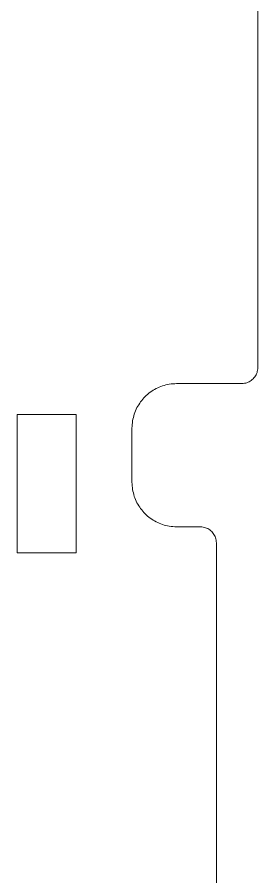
# Model space of a CAD drawing. Header units: millimetres. Extents: x 1863 to 2194, y 977 to 1295.
# Drawn here: x 2064.47 to 2072.02, y 1189.75 to 1216.73 of the extents above; entities that cross this region are included whole.
import ezdxf

# ---------------------------------------------------------------- set-up
doc = ezdxf.new("R2010")
doc.units = ezdxf.units.MM
doc.layers.add('2', color=7, linetype='Continuous', true_color=0xffffff)

msp = doc.modelspace()

# ---------------------------------------------------------------- linework, layer by layer
at = {"layer": '2', "color": 35, "linetype": 'Continuous', "lineweight": 18}
for points, degree in [([(2072.018, 1205.735), (2072.018, 1229.564)], 1), ([(2072.012, 1205.654), (2072.014, 1205.681), (2072.016, 1205.708), (2072.018, 1205.735)], 3), ([(2071.872, 1205.381), (2071.888, 1205.401), (2071.905, 1205.42), (2071.922, 1205.44)], 3), ([(2071.922, 1205.44), (2071.935, 1205.462), (2071.949, 1205.483), (2071.962, 1205.505)], 3), ([(2071.962, 1205.505), (2071.973, 1205.529), (2071.983, 1205.553), (2071.993, 1205.577)], 3), ([(2071.993, 1205.577), (2071.999, 1205.603), (2072.005, 1205.628), (2072.012, 1205.654)], 3), ([(2068.825, 1205.079), (2068.892, 1205.107), (2068.959, 1205.135), (2069.026, 1205.164)], 3), ([(2069.026, 1205.164), (2069.097, 1205.181), (2069.169, 1205.199), (2069.241, 1205.217)], 3), ([(2069.241, 1205.217), (2069.317, 1205.223), (2069.392, 1205.229), (2069.468, 1205.235)], 3), ([(2069.468, 1205.235), (2071.518, 1205.235)], 1), ([(2071.518, 1205.235), (2071.545, 1205.237), (2071.572, 1205.239), (2071.599, 1205.242)], 3), ([(2071.599, 1205.242), (2071.625, 1205.248), (2071.65, 1205.254), (2071.676, 1205.261)], 3), ([(2071.676, 1205.261), (2071.7, 1205.271), (2071.724, 1205.281), (2071.748, 1205.291)], 3), ([(2071.748, 1205.291), (2071.77, 1205.304), (2071.792, 1205.318), (2071.813, 1205.332)], 3), ([(2071.813, 1205.332), (2071.833, 1205.348), (2071.852, 1205.365), (2071.872, 1205.381)], 3), ([(2068.478, 1204.825), (2068.533, 1204.872), (2068.587, 1204.918), (2068.641, 1204.965)], 3), ([(2068.641, 1204.965), (2068.703, 1205.003), (2068.764, 1205.041), (2068.825, 1205.079)], 3), ([(2068.225, 1204.478), (2068.263, 1204.54), (2068.301, 1204.601), (2068.338, 1204.662)], 3), ([(2068.338, 1204.662), (2068.385, 1204.716), (2068.432, 1204.771), (2068.478, 1204.825)], 3), ([(2068.14, 1204.278), (2068.168, 1204.345), (2068.196, 1204.412), (2068.225, 1204.478)], 3), ([(2064.466, 1204.265), (2064.466, 1199.915)], 1), ([(2066.315, 1204.265), (2064.466, 1204.265)], 1), ([(2066.315, 1199.915), (2066.315, 1204.265)], 1), ([(2068.087, 1204.062), (2068.104, 1204.134), (2068.122, 1204.206), (2068.14, 1204.278)], 3), ([(2068.069, 1203.835), (2068.075, 1203.911), (2068.081, 1203.986), (2068.087, 1204.062)], 3), ([(2068.069, 1202.135), (2068.069, 1203.835)], 1), ([(2068.087, 1201.908), (2068.081, 1201.984), (2068.075, 1202.059), (2068.069, 1202.135)], 3), ([(2068.14, 1201.693), (2068.122, 1201.764), (2068.104, 1201.836), (2068.087, 1201.908)], 3), ([(2068.225, 1201.492), (2068.196, 1201.559), (2068.168, 1201.626), (2068.14, 1201.693)], 3), ([(2068.338, 1201.308), (2068.301, 1201.369), (2068.263, 1201.431), (2068.225, 1201.492)], 3), ([(2068.478, 1201.145), (2068.432, 1201.199), (2068.385, 1201.254), (2068.338, 1201.308)], 3), ([(2068.641, 1201.005), (2068.587, 1201.052), (2068.533, 1201.098), (2068.478, 1201.145)], 3), ([(2068.825, 1200.891), (2068.764, 1200.929), (2068.703, 1200.967), (2068.641, 1201.005)], 3), ([(2069.026, 1200.806), (2068.959, 1200.835), (2068.892, 1200.863), (2068.825, 1200.891)], 3), ([(2069.241, 1200.753), (2069.169, 1200.771), (2069.097, 1200.789), (2069.026, 1200.806)], 3), ([(2069.468, 1200.735), (2069.392, 1200.741), (2069.317, 1200.747), (2069.241, 1200.753)], 3), ([(2070.218, 1200.735), (2069.468, 1200.735)], 1), ([(2070.299, 1200.728), (2070.272, 1200.731), (2070.245, 1200.733), (2070.218, 1200.735)], 3), ([(2070.376, 1200.709), (2070.351, 1200.716), (2070.325, 1200.722), (2070.299, 1200.728)], 3), ([(2070.448, 1200.679), (2070.424, 1200.689), (2070.4, 1200.699), (2070.376, 1200.709)], 3), ([(2070.513, 1200.639), (2070.492, 1200.652), (2070.47, 1200.666), (2070.448, 1200.679)], 3), ([(2070.572, 1200.589), (2070.552, 1200.605), (2070.533, 1200.622), (2070.513, 1200.639)], 3), ([(2070.622, 1200.53), (2070.605, 1200.55), (2070.588, 1200.569), (2070.572, 1200.589)], 3), ([(2070.663, 1200.465), (2070.649, 1200.487), (2070.635, 1200.509), (2070.622, 1200.53)], 3), ([(2070.693, 1200.393), (2070.683, 1200.417), (2070.673, 1200.441), (2070.663, 1200.465)], 3), ([(2070.712, 1200.316), (2070.706, 1200.342), (2070.699, 1200.368), (2070.693, 1200.393)], 3), ([(2070.719, 1200.235), (2070.716, 1200.262), (2070.714, 1200.289), (2070.712, 1200.316)], 3), ([(2070.719, 1188.017), (2070.719, 1200.235)], 1), ([(2064.466, 1199.915), (2066.315, 1199.915)], 1)]:
    msp.add_open_spline(points, degree=degree, dxfattribs=at)

doc.saveas('drawing.dxf')
